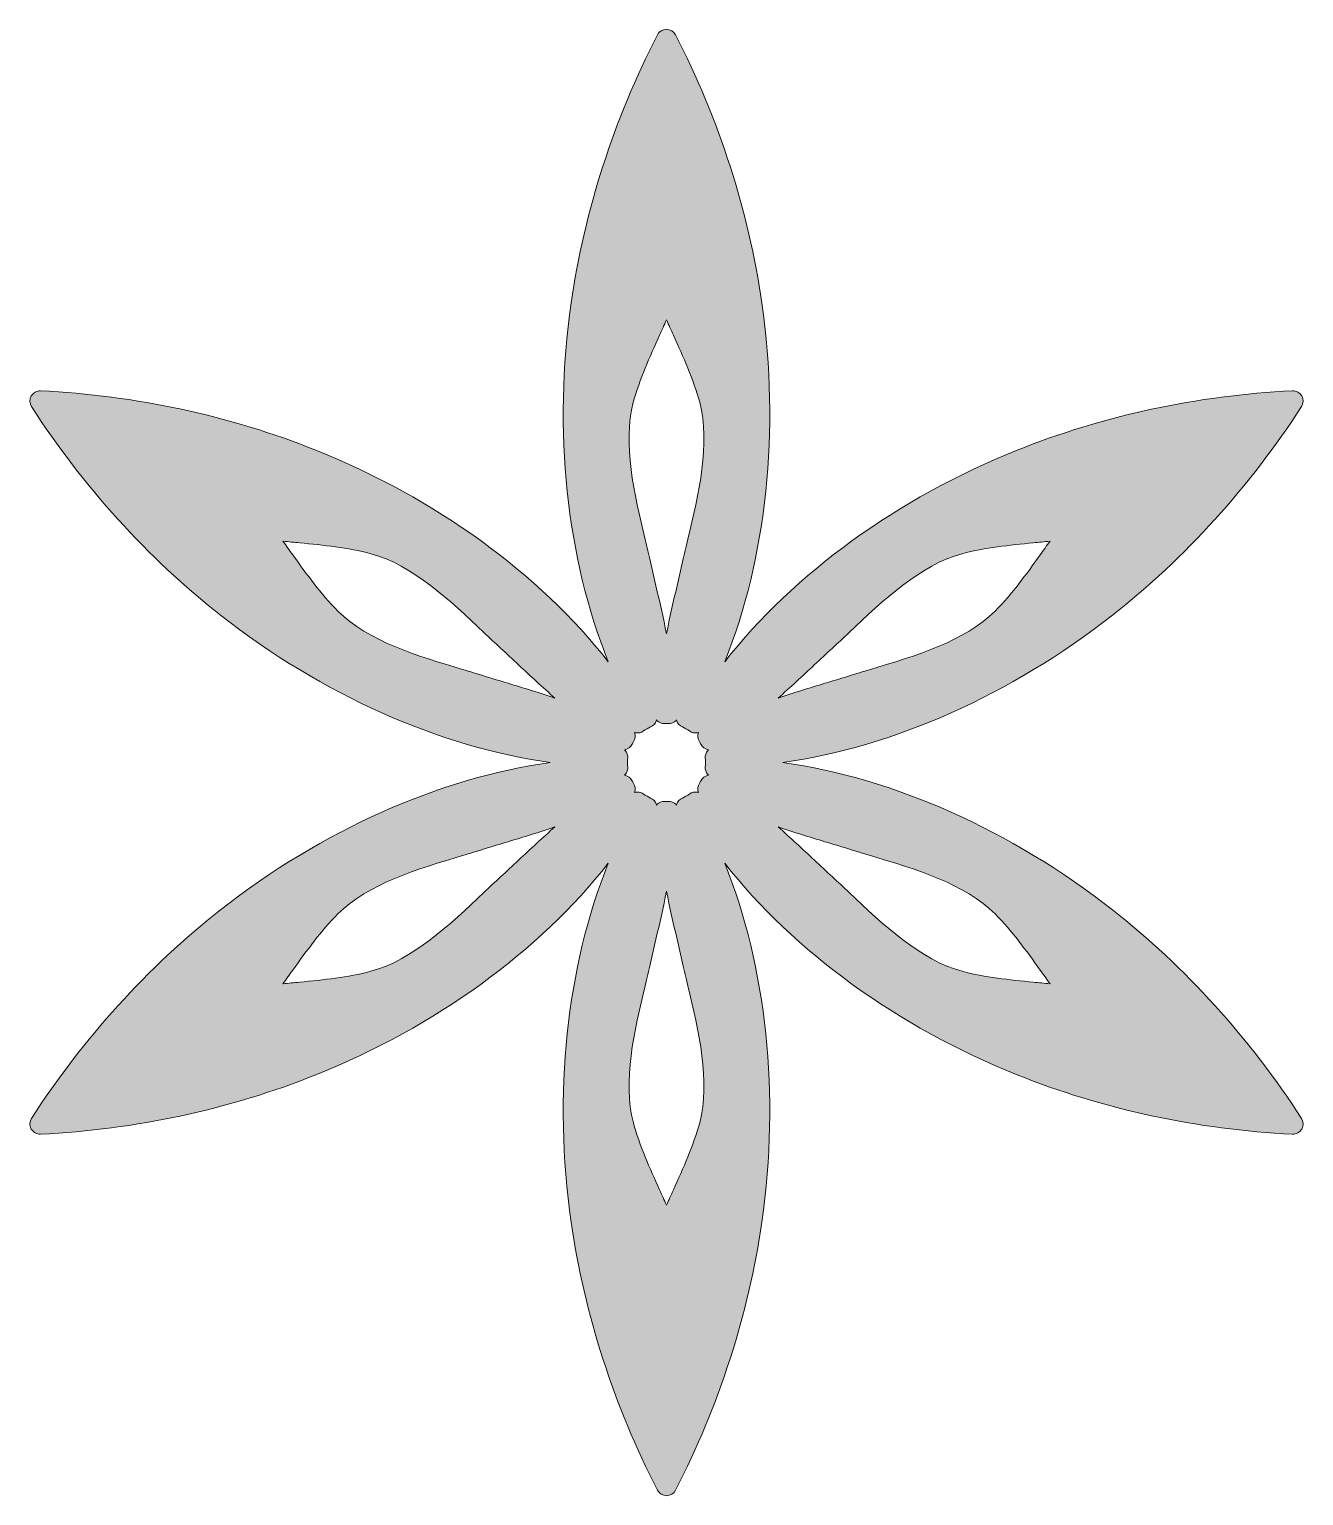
# Model space of a CAD drawing. Header units: inches. Extents: x -5 to 3122, y -2796 to 0.
# Drawn here: x 1442.4 to 1683.6, y -2769.9 to -2492.1 of the extents above; entities that cross this region are included whole.
import ezdxf

# ---------------------------------------------------------------- set-up
doc = ezdxf.new("R2010")
doc.units = ezdxf.units.IN
doc.header["$MEASUREMENT"] = 0
doc.layers.add('2', color=7, linetype='Continuous')

msp = doc.modelspace()

# ---------------------------------------------------------------- hatches: boundary and pattern name
at = {"layer": '2', "true_color": 0xffd100}
h = msp.add_hatch(color=40, dxfattribs=at)
h.dxf.hatch_style = 2
edge = h.paths.add_edge_path()
edge.add_spline(control_points=[(1666.85, -2677.05), (1660.83, -2670.41), (1654.3, -2664.29), (1647.43, -2658.9), (1628.19, -2643.82), (1606.06, -2634), (1585.03, -2631), (1606.06, -2628), (1628.19, -2618.18), (1647.43, -2603.1), (1661.17, -2592.31), (1673.55, -2578.65), (1683.23, -2563.58), (1683.62, -2562.97), (1683.64, -2562.18), (1683.28, -2561.55), (1682.91, -2560.93), (1682.25, -2560.55), (1681.5, -2560.59), (1663.61, -2561.43), (1645.59, -2565.33), (1629.37, -2571.84), (1606.69, -2580.95), (1587.13, -2595.21), (1574.02, -2611.91), (1581.93, -2592.22), (1584.5, -2568.14), (1581.04, -2543.93), (1578.58, -2526.64), (1572.94, -2509.08), (1564.73, -2493.17), (1564.39, -2492.52), (1563.73, -2492.11), (1563, -2492.11), (1562.27, -2492.11), (1561.6, -2492.52), (1561.27, -2493.17), (1553.06, -2509.08), (1547.42, -2526.64), (1544.96, -2543.93), (1541.5, -2568.14), (1544.07, -2592.22), (1551.98, -2611.91), (1538.87, -2595.21), (1519.31, -2580.95), (1496.62, -2571.84), (1480.41, -2565.33), (1462.39, -2561.43), (1444.5, -2560.59), (1443.78, -2560.54), (1443.09, -2560.93), (1442.72, -2561.56), (1442.36, -2562.18), (1442.38, -2562.97), (1442.77, -2563.58), (1452.45, -2578.65), (1464.83, -2592.31), (1478.57, -2603.1), (1497.81, -2618.18), (1519.94, -2628), (1540.97, -2631), (1519.94, -2634), (1497.81, -2643.82), (1478.57, -2658.9), (1464.83, -2669.69), (1452.45, -2683.35), (1442.77, -2698.42), (1442.38, -2699.03), (1442.36, -2699.82), (1442.72, -2700.44), (1443.09, -2701.07), (1443.78, -2701.44), (1444.5, -2701.41), (1462.39, -2700.57), (1480.41, -2696.67), (1496.62, -2690.16), (1519.31, -2681.05), (1538.87, -2666.8), (1551.98, -2650.09), (1544.07, -2669.78), (1541.5, -2693.86), (1544.96, -2718.07), (1547.42, -2735.36), (1553.06, -2752.92), (1561.27, -2768.83), (1561.61, -2769.48), (1562.27, -2769.89), (1563, -2769.89), (1563.73, -2769.89), (1564.4, -2769.48), (1564.73, -2768.83), (1572.94, -2752.92), (1578.58, -2735.36), (1581.04, -2718.07), (1584.5, -2693.86), (1581.93, -2669.78), (1574.02, -2650.09), (1587.13, -2666.79), (1606.69, -2681.05), (1629.38, -2690.16), (1645.59, -2696.67), (1663.61, -2700.56), (1681.5, -2701.41), (1682.23, -2701.44), (1682.92, -2701.07), (1683.28, -2700.44), (1683.64, -2699.81), (1683.62, -2699.03), (1683.23, -2698.42), (1678.39, -2690.88), (1672.88, -2683.7), (1666.85, -2677.05)], knot_values=[0, 0, 0, 0, 1, 1, 1, 2, 2, 2, 3, 3, 3, 4, 4, 4, 5, 5, 5, 6, 6, 6, 7, 7, 7, 8, 8, 8, 9, 9, 9, 10, 10, 10, 11, 11, 11, 12, 12, 12, 13, 13, 13, 14, 14, 14, 15, 15, 15, 16, 16, 16, 17, 17, 17, 18, 18, 18, 19, 19, 19, 20, 20, 20, 21, 21, 21, 22, 22, 22, 23, 23, 23, 24, 24, 24, 25, 25, 25, 26, 26, 26, 27, 27, 27, 28, 28, 28, 29, 29, 29, 30, 30, 30, 31, 31, 31, 32, 32, 32, 33, 33, 33, 34, 34, 34, 35, 35, 35, 36, 36, 36, 37, 37, 37, 37], degree=3, periodic=1)
edge = h.paths.add_edge_path()
edge.add_spline(control_points=[(1597.59, -2655.64), (1596.51, -2654.62), (1595.45, -2653.62), (1594.42, -2652.67), (1593.27, -2651.61), (1592.14, -2650.55), (1591, -2649.49), (1588.76, -2647.4), (1586.48, -2645.26), (1584.12, -2643.19), (1587.08, -2644.21), (1590.08, -2645.11), (1593, -2646), (1594.49, -2646.46), (1595.98, -2646.9), (1597.48, -2647.37), (1598.82, -2647.79), (1600.21, -2648.21), (1601.63, -2648.64), (1610.03, -2651.14), (1619.55, -2653.99), (1625.23, -2659.69), (1628.43, -2662.89), (1631.14, -2666.68), (1633.76, -2670.34), (1634.37, -2671.19), (1635, -2672.06), (1635.63, -2672.93), (1634.56, -2672.82), (1633.5, -2672.71), (1632.45, -2672.61), (1627.96, -2672.17), (1623.33, -2671.72), (1618.96, -2670.55), (1611.18, -2668.48), (1603.95, -2661.66), (1597.59, -2655.64)], knot_values=[0, 0, 0, 0, 1, 1, 1, 2, 2, 2, 3, 3, 3, 4, 4, 4, 5, 5, 5, 6, 6, 6, 7, 7, 7, 8, 8, 8, 9, 9, 9, 10, 10, 10, 11, 11, 11, 12, 12, 12, 12], degree=3, periodic=1)
edge = h.paths.add_edge_path()
edge.add_spline(control_points=[(1569, -2636.56), (1569.01, -2636.6), (1569.02, -2636.64), (1569.04, -2636.67), (1568.99, -2636.66), (1568.94, -2636.64), (1568.88, -2636.64), (1568.34, -2636.52), (1567.78, -2636.64), (1567.33, -2636.97), (1566.91, -2637.28), (1566.46, -2637.54), (1566, -2637.74), (1565.5, -2637.97), (1565.11, -2638.39), (1564.95, -2638.91), (1564.93, -2638.96), (1564.91, -2639.02), (1564.9, -2639.07), (1564.87, -2639.04), (1564.85, -2639.01), (1564.82, -2638.98), (1564.43, -2638.57), (1563.9, -2638.35), (1563.33, -2638.37), (1563.33, -2638.37), (1563, -2638.39), (1563, -2638.39), (1563, -2638.39), (1562.67, -2638.37), (1562.67, -2638.37), (1562.1, -2638.34), (1561.57, -2638.57), (1561.18, -2638.98), (1561.15, -2639.01), (1561.13, -2639.04), (1561.1, -2639.07), (1561.09, -2639.02), (1561.07, -2638.96), (1561.05, -2638.91), (1560.89, -2638.39), (1560.5, -2637.97), (1560, -2637.74), (1559.54, -2637.54), (1559.09, -2637.28), (1558.67, -2636.97), (1558.33, -2636.72), (1557.93, -2636.6), (1557.52, -2636.6), (1557.38, -2636.6), (1557.26, -2636.61), (1557.12, -2636.64), (1557.06, -2636.64), (1557.01, -2636.66), (1556.96, -2636.67), (1556.98, -2636.64), (1556.99, -2636.6), (1557, -2636.56), (1557.16, -2636.01), (1557.07, -2635.43), (1556.77, -2634.95), (1556.65, -2634.78), (1556.56, -2634.6), (1556.46, -2634.42), (1556.2, -2633.91), (1555.73, -2633.55), (1555.18, -2633.42), (1555.14, -2633.41), (1555.1, -2633.4), (1555.05, -2633.39), (1555.1, -2633.36), (1555.14, -2633.32), (1555.18, -2633.28), (1555.54, -2632.87), (1555.71, -2632.32), (1555.65, -2631.78), (1555.63, -2631.52), (1555.61, -2631.26), (1555.61, -2631), (1555.61, -2630.74), (1555.63, -2630.48), (1555.65, -2630.22), (1555.71, -2629.68), (1555.54, -2629.13), (1555.18, -2628.72), (1555.14, -2628.68), (1555.1, -2628.64), (1555.05, -2628.61), (1555.1, -2628.6), (1555.14, -2628.59), (1555.18, -2628.58), (1555.73, -2628.45), (1556.2, -2628.09), (1556.46, -2627.58), (1556.56, -2627.4), (1556.66, -2627.22), (1556.77, -2627.04), (1557.07, -2626.56), (1557.16, -2625.98), (1557, -2625.43), (1556.99, -2625.4), (1556.98, -2625.36), (1556.96, -2625.33), (1557.01, -2625.34), (1557.06, -2625.36), (1557.12, -2625.36), (1557.66, -2625.48), (1558.22, -2625.36), (1558.67, -2625.03), (1559.09, -2624.72), (1559.54, -2624.46), (1560, -2624.26), (1560.5, -2624.03), (1560.89, -2623.6), (1561.05, -2623.09), (1561.07, -2623.04), (1561.09, -2622.98), (1561.1, -2622.93), (1561.13, -2622.96), (1561.16, -2622.99), (1561.18, -2623.02), (1561.57, -2623.44), (1562.1, -2623.66), (1562.69, -2623.63), (1562.69, -2623.63), (1563, -2623.61), (1563, -2623.61), (1563, -2623.61), (1563.31, -2623.63), (1563.31, -2623.63), (1563.89, -2623.66), (1564.43, -2623.44), (1564.81, -2623.02), (1564.81, -2623.02), (1564.9, -2622.93), (1564.9, -2622.93), (1564.91, -2622.98), (1564.93, -2623.03), (1564.95, -2623.09), (1565.11, -2623.6), (1565.5, -2624.03), (1566, -2624.26), (1566.46, -2624.46), (1566.91, -2624.72), (1567.33, -2625.03), (1567.78, -2625.36), (1568.33, -2625.48), (1568.88, -2625.36), (1568.94, -2625.36), (1568.99, -2625.34), (1569.04, -2625.33), (1569.02, -2625.36), (1569.01, -2625.4), (1569, -2625.44), (1568.84, -2625.98), (1568.92, -2626.57), (1569.23, -2627.05), (1569.34, -2627.22), (1569.44, -2627.4), (1569.54, -2627.58), (1569.8, -2628.08), (1570.27, -2628.45), (1570.82, -2628.58), (1570.86, -2628.59), (1570.9, -2628.6), (1570.95, -2628.61), (1570.9, -2628.64), (1570.86, -2628.68), (1570.82, -2628.72), (1570.46, -2629.13), (1570.29, -2629.68), (1570.34, -2630.22), (1570.37, -2630.47), (1570.39, -2630.74), (1570.39, -2631), (1570.39, -2631.26), (1570.37, -2631.52), (1570.34, -2631.78), (1570.29, -2632.32), (1570.46, -2632.87), (1570.82, -2633.28), (1570.86, -2633.32), (1570.9, -2633.36), (1570.95, -2633.39), (1570.9, -2633.4), (1570.86, -2633.41), (1570.82, -2633.42), (1570.27, -2633.55), (1569.8, -2633.91), (1569.54, -2634.42), (1569.44, -2634.6), (1569.34, -2634.78), (1569.23, -2634.95), (1568.93, -2635.43), (1568.84, -2636.01), (1569, -2636.56)], knot_values=[0, 0, 0, 0, 1, 1, 1, 2, 2, 2, 3, 3, 3, 4, 4, 4, 5, 5, 5, 6, 6, 6, 7, 7, 7, 8, 8, 8, 9, 9, 9, 10, 10, 10, 11, 11, 11, 12, 12, 12, 13, 13, 13, 14, 14, 14, 15, 15, 15, 16, 16, 16, 17, 17, 17, 18, 18, 18, 19, 19, 19, 20, 20, 20, 21, 21, 21, 22, 22, 22, 23, 23, 23, 24, 24, 24, 25, 25, 25, 26, 26, 26, 27, 27, 27, 28, 28, 28, 29, 29, 29, 30, 30, 30, 31, 31, 31, 32, 32, 32, 33, 33, 33, 34, 34, 34, 35, 35, 35, 36, 36, 36, 37, 37, 37, 38, 38, 38, 39, 39, 39, 40, 40, 40, 41, 41, 41, 42, 42, 42, 43, 43, 43, 44, 44, 44, 45, 45, 45, 46, 46, 46, 47, 47, 47, 48, 48, 48, 49, 49, 49, 50, 50, 50, 51, 51, 51, 52, 52, 52, 53, 53, 53, 54, 54, 54, 55, 55, 55, 56, 56, 56, 57, 57, 57, 58, 58, 58, 59, 59, 59, 60, 60, 60, 61, 61, 61, 62, 62, 62, 63, 63, 63, 64, 64, 64, 65, 65, 65, 65], degree=3, periodic=1)
edge = h.paths.add_edge_path()
edge.add_spline(control_points=[(1556.73, -2699.24), (1554.63, -2691.46), (1556.93, -2681.8), (1558.95, -2673.28), (1559.3, -2671.83), (1559.63, -2670.41), (1559.94, -2669.04), (1560.28, -2667.53), (1560.64, -2666), (1561, -2664.48), (1561.69, -2661.5), (1562.4, -2658.45), (1563, -2655.38), (1563.6, -2658.45), (1564.31, -2661.5), (1565, -2664.47), (1565.36, -2666), (1565.72, -2667.52), (1566.06, -2669.04), (1566.37, -2670.41), (1566.7, -2671.83), (1567.05, -2673.28), (1569.07, -2681.8), (1571.37, -2691.46), (1569.28, -2699.24), (1568.1, -2703.6), (1566.17, -2707.85), (1564.31, -2711.94), (1563.88, -2712.91), (1563.44, -2713.88), (1563, -2714.86), (1562.56, -2713.88), (1562.12, -2712.91), (1561.69, -2711.94), (1559.83, -2707.85), (1557.9, -2703.6), (1556.73, -2699.24)], knot_values=[0, 0, 0, 0, 1, 1, 1, 2, 2, 2, 3, 3, 3, 4, 4, 4, 5, 5, 5, 6, 6, 6, 7, 7, 7, 8, 8, 8, 9, 9, 9, 10, 10, 10, 11, 11, 11, 12, 12, 12, 12], degree=3, periodic=1)
edge = h.paths.add_edge_path()
edge.add_spline(control_points=[(1531.58, -2652.67), (1530.55, -2653.62), (1529.5, -2654.62), (1528.41, -2655.64), (1522.05, -2661.66), (1514.82, -2668.48), (1507.04, -2670.55), (1502.67, -2671.72), (1498.04, -2672.17), (1493.55, -2672.62), (1492.5, -2672.71), (1491.44, -2672.82), (1490.37, -2672.94), (1491, -2672.06), (1491.62, -2671.19), (1492.24, -2670.34), (1494.86, -2666.68), (1497.57, -2662.89), (1500.77, -2659.69), (1506.45, -2653.99), (1515.97, -2651.14), (1524.37, -2648.64), (1525.79, -2648.21), (1527.18, -2647.79), (1528.52, -2647.37), (1530.01, -2646.9), (1531.51, -2646.46), (1533, -2646), (1535.92, -2645.11), (1538.92, -2644.21), (1541.88, -2643.19), (1539.53, -2645.25), (1537.25, -2647.39), (1535.02, -2649.47), (1533.87, -2650.54), (1532.73, -2651.61), (1531.58, -2652.67)], knot_values=[0, 0, 0, 0, 1, 1, 1, 2, 2, 2, 3, 3, 3, 4, 4, 4, 5, 5, 5, 6, 6, 6, 7, 7, 7, 8, 8, 8, 9, 9, 9, 10, 10, 10, 11, 11, 11, 12, 12, 12, 12], degree=3, periodic=1)
edge = h.paths.add_edge_path()
edge.add_spline(control_points=[(1531.58, -2609.33), (1532.73, -2610.39), (1533.87, -2611.46), (1535.02, -2612.53), (1537.25, -2614.61), (1539.53, -2616.75), (1541.88, -2618.81), (1538.91, -2617.79), (1535.92, -2616.89), (1533, -2616), (1531.51, -2615.55), (1530.01, -2615.1), (1528.52, -2614.63), (1527.18, -2614.21), (1525.79, -2613.79), (1524.37, -2613.36), (1515.97, -2610.86), (1506.45, -2608.01), (1500.77, -2602.31), (1497.57, -2599.11), (1494.86, -2595.32), (1492.24, -2591.66), (1491.62, -2590.81), (1491, -2589.94), (1490.37, -2589.07), (1491.44, -2589.18), (1492.5, -2589.29), (1493.55, -2589.39), (1498.04, -2589.83), (1502.67, -2590.28), (1507.04, -2591.45), (1514.82, -2593.52), (1522.05, -2600.34), (1528.41, -2606.36), (1529.49, -2607.38), (1530.55, -2608.38), (1531.58, -2609.33)], knot_values=[0, 0, 0, 0, 1, 1, 1, 2, 2, 2, 3, 3, 3, 4, 4, 4, 5, 5, 5, 6, 6, 6, 7, 7, 7, 8, 8, 8, 9, 9, 9, 10, 10, 10, 11, 11, 11, 12, 12, 12, 12], degree=3, periodic=1)
edge = h.paths.add_edge_path()
edge.add_spline(control_points=[(1569.28, -2562.76), (1571.37, -2570.54), (1569.07, -2580.2), (1567.05, -2588.72), (1566.7, -2590.17), (1566.37, -2591.59), (1566.06, -2592.96), (1565.72, -2594.48), (1565.36, -2596), (1565, -2597.52), (1564.31, -2600.5), (1563.6, -2603.55), (1563, -2606.62), (1562.4, -2603.55), (1561.69, -2600.51), (1561, -2597.53), (1560.64, -2596.01), (1560.28, -2594.48), (1559.94, -2592.96), (1559.63, -2591.59), (1559.3, -2590.17), (1558.95, -2588.73), (1556.93, -2580.21), (1554.63, -2570.54), (1556.72, -2562.76), (1557.9, -2558.4), (1559.83, -2554.15), (1561.69, -2550.06), (1562.12, -2549.09), (1562.56, -2548.12), (1563, -2547.14), (1563.44, -2548.12), (1563.88, -2549.09), (1564.31, -2550.05), (1566.17, -2554.15), (1568.1, -2558.4), (1569.28, -2562.76)], knot_values=[0, 0, 0, 0, 1, 1, 1, 2, 2, 2, 3, 3, 3, 4, 4, 4, 5, 5, 5, 6, 6, 6, 7, 7, 7, 8, 8, 8, 9, 9, 9, 10, 10, 10, 11, 11, 11, 12, 12, 12, 12], degree=3, periodic=1)
edge = h.paths.add_edge_path()
edge.add_spline(control_points=[(1594.42, -2609.33), (1595.45, -2608.38), (1596.5, -2607.38), (1597.59, -2606.36), (1603.95, -2600.34), (1611.18, -2593.52), (1618.96, -2591.45), (1623.33, -2590.28), (1627.96, -2589.83), (1632.45, -2589.38), (1633.5, -2589.29), (1634.56, -2589.18), (1635.62, -2589.06), (1634.99, -2589.94), (1634.37, -2590.81), (1633.75, -2591.66), (1631.14, -2595.32), (1628.42, -2599.11), (1625.23, -2602.31), (1619.55, -2608.01), (1610.03, -2610.86), (1601.63, -2613.36), (1600.21, -2613.79), (1598.82, -2614.21), (1597.48, -2614.63), (1595.98, -2615.1), (1594.49, -2615.55), (1593, -2616), (1590.08, -2616.89), (1587.08, -2617.79), (1584.12, -2618.81), (1586.47, -2616.74), (1588.75, -2614.61), (1590.98, -2612.52), (1592.13, -2611.46), (1593.27, -2610.39), (1594.42, -2609.33)], knot_values=[0, 0, 0, 0, 1, 1, 1, 2, 2, 2, 3, 3, 3, 4, 4, 4, 5, 5, 5, 6, 6, 6, 7, 7, 7, 8, 8, 8, 9, 9, 9, 10, 10, 10, 11, 11, 11, 12, 12, 12, 12], degree=3, periodic=1)

# ---------------------------------------------------------------- linework, layer by layer
at = {"layer": '2', "lineweight": 0}
for points, knots in [([(1666.85, -2677.05), (1660.83, -2670.41), (1654.3, -2664.29), (1647.43, -2658.9), (1628.19, -2643.82), (1606.06, -2634), (1585.03, -2631), (1606.06, -2628), (1628.19, -2618.18), (1647.43, -2603.1), (1661.17, -2592.31), (1673.55, -2578.65), (1683.23, -2563.58), (1683.62, -2562.97), (1683.64, -2562.18), (1683.28, -2561.55), (1682.91, -2560.93), (1682.25, -2560.55), (1681.5, -2560.59), (1663.61, -2561.43), (1645.59, -2565.33), (1629.37, -2571.84), (1606.69, -2580.95), (1587.13, -2595.21), (1574.02, -2611.91), (1581.93, -2592.22), (1584.5, -2568.14), (1581.04, -2543.93), (1578.58, -2526.64), (1572.94, -2509.08), (1564.73, -2493.17), (1564.39, -2492.52), (1563.73, -2492.11), (1563, -2492.11), (1562.27, -2492.11), (1561.6, -2492.52), (1561.27, -2493.17), (1553.06, -2509.08), (1547.42, -2526.64), (1544.96, -2543.93), (1541.5, -2568.14), (1544.07, -2592.22), (1551.98, -2611.91), (1538.87, -2595.21), (1519.31, -2580.95), (1496.62, -2571.84), (1480.41, -2565.33), (1462.39, -2561.43), (1444.5, -2560.59), (1443.78, -2560.54), (1443.09, -2560.93), (1442.72, -2561.56), (1442.36, -2562.18), (1442.38, -2562.97), (1442.77, -2563.58), (1452.45, -2578.65), (1464.83, -2592.31), (1478.57, -2603.1), (1497.81, -2618.18), (1519.94, -2628), (1540.97, -2631), (1519.94, -2634), (1497.81, -2643.82), (1478.57, -2658.9), (1464.83, -2669.69), (1452.45, -2683.35), (1442.77, -2698.42), (1442.38, -2699.03), (1442.36, -2699.82), (1442.72, -2700.44), (1443.09, -2701.07), (1443.78, -2701.44), (1444.5, -2701.41), (1462.39, -2700.57), (1480.41, -2696.67), (1496.62, -2690.16), (1519.31, -2681.05), (1538.87, -2666.8), (1551.98, -2650.09), (1544.07, -2669.78), (1541.5, -2693.86), (1544.96, -2718.07), (1547.42, -2735.36), (1553.06, -2752.92), (1561.27, -2768.83), (1561.61, -2769.48), (1562.27, -2769.89), (1563, -2769.89), (1563.73, -2769.89), (1564.4, -2769.48), (1564.73, -2768.83), (1572.94, -2752.92), (1578.58, -2735.36), (1581.04, -2718.07), (1584.5, -2693.86), (1581.93, -2669.78), (1574.02, -2650.09), (1587.13, -2666.79), (1606.69, -2681.05), (1629.38, -2690.16), (1645.59, -2696.67), (1663.61, -2700.56), (1681.5, -2701.41), (1682.23, -2701.44), (1682.92, -2701.07), (1683.28, -2700.44), (1683.64, -2699.81), (1683.62, -2699.03), (1683.23, -2698.42), (1678.39, -2690.88), (1672.88, -2683.7), (1666.85, -2677.05)], [0, 0, 0, 0, 1, 1, 1, 2, 2, 2, 3, 3, 3, 4, 4, 4, 5, 5, 5, 6, 6, 6, 7, 7, 7, 8, 8, 8, 9, 9, 9, 10, 10, 10, 11, 11, 11, 12, 12, 12, 13, 13, 13, 14, 14, 14, 15, 15, 15, 16, 16, 16, 17, 17, 17, 18, 18, 18, 19, 19, 19, 20, 20, 20, 21, 21, 21, 22, 22, 22, 23, 23, 23, 24, 24, 24, 25, 25, 25, 26, 26, 26, 27, 27, 27, 28, 28, 28, 29, 29, 29, 30, 30, 30, 31, 31, 31, 32, 32, 32, 33, 33, 33, 34, 34, 34, 35, 35, 35, 36, 36, 36, 37, 37, 37, 37]), ([(1569.28, -2562.76), (1571.37, -2570.54), (1569.07, -2580.2), (1567.05, -2588.72), (1566.7, -2590.17), (1566.37, -2591.59), (1566.06, -2592.96), (1565.72, -2594.48), (1565.36, -2596), (1565, -2597.52), (1564.31, -2600.5), (1563.6, -2603.55), (1563, -2606.62), (1562.4, -2603.55), (1561.69, -2600.51), (1561, -2597.53), (1560.64, -2596.01), (1560.28, -2594.48), (1559.94, -2592.96), (1559.63, -2591.59), (1559.3, -2590.17), (1558.95, -2588.73), (1556.93, -2580.21), (1554.63, -2570.54), (1556.72, -2562.76), (1557.9, -2558.4), (1559.83, -2554.15), (1561.69, -2550.06), (1562.12, -2549.09), (1562.56, -2548.12), (1563, -2547.14), (1563.44, -2548.12), (1563.88, -2549.09), (1564.31, -2550.05), (1566.17, -2554.15), (1568.1, -2558.4), (1569.28, -2562.76)], [0, 0, 0, 0, 1, 1, 1, 2, 2, 2, 3, 3, 3, 4, 4, 4, 5, 5, 5, 6, 6, 6, 7, 7, 7, 8, 8, 8, 9, 9, 9, 10, 10, 10, 11, 11, 11, 12, 12, 12, 12]), ([(1531.58, -2609.33), (1532.73, -2610.39), (1533.87, -2611.46), (1535.02, -2612.53), (1537.25, -2614.61), (1539.53, -2616.75), (1541.88, -2618.81), (1538.91, -2617.79), (1535.92, -2616.89), (1533, -2616), (1531.51, -2615.55), (1530.01, -2615.1), (1528.52, -2614.63), (1527.18, -2614.21), (1525.79, -2613.79), (1524.37, -2613.36), (1515.97, -2610.86), (1506.45, -2608.01), (1500.77, -2602.31), (1497.57, -2599.11), (1494.86, -2595.32), (1492.24, -2591.66), (1491.62, -2590.81), (1491, -2589.94), (1490.37, -2589.07), (1491.44, -2589.18), (1492.5, -2589.29), (1493.55, -2589.39), (1498.04, -2589.83), (1502.67, -2590.28), (1507.04, -2591.45), (1514.82, -2593.52), (1522.05, -2600.34), (1528.41, -2606.36), (1529.49, -2607.38), (1530.55, -2608.38), (1531.58, -2609.33)], [0, 0, 0, 0, 1, 1, 1, 2, 2, 2, 3, 3, 3, 4, 4, 4, 5, 5, 5, 6, 6, 6, 7, 7, 7, 8, 8, 8, 9, 9, 9, 10, 10, 10, 11, 11, 11, 12, 12, 12, 12]), ([(1594.42, -2609.33), (1595.45, -2608.38), (1596.5, -2607.38), (1597.59, -2606.36), (1603.95, -2600.34), (1611.18, -2593.52), (1618.96, -2591.45), (1623.33, -2590.28), (1627.96, -2589.83), (1632.45, -2589.38), (1633.5, -2589.29), (1634.56, -2589.18), (1635.62, -2589.06), (1634.99, -2589.94), (1634.37, -2590.81), (1633.75, -2591.66), (1631.14, -2595.32), (1628.42, -2599.11), (1625.23, -2602.31), (1619.55, -2608.01), (1610.03, -2610.86), (1601.63, -2613.36), (1600.21, -2613.79), (1598.82, -2614.21), (1597.48, -2614.63), (1595.98, -2615.1), (1594.49, -2615.55), (1593, -2616), (1590.08, -2616.89), (1587.08, -2617.79), (1584.12, -2618.81), (1586.47, -2616.74), (1588.75, -2614.61), (1590.98, -2612.52), (1592.13, -2611.46), (1593.27, -2610.39), (1594.42, -2609.33)], [0, 0, 0, 0, 1, 1, 1, 2, 2, 2, 3, 3, 3, 4, 4, 4, 5, 5, 5, 6, 6, 6, 7, 7, 7, 8, 8, 8, 9, 9, 9, 10, 10, 10, 11, 11, 11, 12, 12, 12, 12]), ([(1569, -2636.56), (1569.01, -2636.6), (1569.02, -2636.64), (1569.04, -2636.67), (1568.99, -2636.66), (1568.94, -2636.64), (1568.88, -2636.64), (1568.34, -2636.52), (1567.78, -2636.64), (1567.33, -2636.97), (1566.91, -2637.28), (1566.46, -2637.54), (1566, -2637.74), (1565.5, -2637.97), (1565.11, -2638.39), (1564.95, -2638.91), (1564.93, -2638.96), (1564.91, -2639.02), (1564.9, -2639.07), (1564.87, -2639.04), (1564.85, -2639.01), (1564.82, -2638.98), (1564.43, -2638.57), (1563.9, -2638.35), (1563.33, -2638.37), (1563.33, -2638.37), (1563, -2638.39), (1563, -2638.39), (1563, -2638.39), (1562.67, -2638.37), (1562.67, -2638.37), (1562.1, -2638.34), (1561.57, -2638.57), (1561.18, -2638.98), (1561.15, -2639.01), (1561.13, -2639.04), (1561.1, -2639.07), (1561.09, -2639.02), (1561.07, -2638.96), (1561.05, -2638.91), (1560.89, -2638.39), (1560.5, -2637.97), (1560, -2637.74), (1559.54, -2637.54), (1559.09, -2637.28), (1558.67, -2636.97), (1558.33, -2636.72), (1557.93, -2636.6), (1557.52, -2636.6), (1557.38, -2636.6), (1557.26, -2636.61), (1557.12, -2636.64), (1557.06, -2636.64), (1557.01, -2636.66), (1556.96, -2636.67), (1556.98, -2636.64), (1556.99, -2636.6), (1557, -2636.56), (1557.16, -2636.01), (1557.07, -2635.43), (1556.77, -2634.95), (1556.65, -2634.78), (1556.56, -2634.6), (1556.46, -2634.42), (1556.2, -2633.91), (1555.73, -2633.55), (1555.18, -2633.42), (1555.14, -2633.41), (1555.1, -2633.4), (1555.05, -2633.39), (1555.1, -2633.36), (1555.14, -2633.32), (1555.18, -2633.28), (1555.54, -2632.87), (1555.71, -2632.32), (1555.65, -2631.78), (1555.63, -2631.52), (1555.61, -2631.26), (1555.61, -2631), (1555.61, -2630.74), (1555.63, -2630.48), (1555.65, -2630.22), (1555.71, -2629.68), (1555.54, -2629.13), (1555.18, -2628.72), (1555.14, -2628.68), (1555.1, -2628.64), (1555.05, -2628.61), (1555.1, -2628.6), (1555.14, -2628.59), (1555.18, -2628.58), (1555.73, -2628.45), (1556.2, -2628.09), (1556.46, -2627.58), (1556.56, -2627.4), (1556.66, -2627.22), (1556.77, -2627.04), (1557.07, -2626.56), (1557.16, -2625.98), (1557, -2625.43), (1556.99, -2625.4), (1556.98, -2625.36), (1556.96, -2625.33), (1557.01, -2625.34), (1557.06, -2625.36), (1557.12, -2625.36), (1557.66, -2625.48), (1558.22, -2625.36), (1558.67, -2625.03), (1559.09, -2624.72), (1559.54, -2624.46), (1560, -2624.26), (1560.5, -2624.03), (1560.89, -2623.6), (1561.05, -2623.09), (1561.07, -2623.04), (1561.09, -2622.98), (1561.1, -2622.93), (1561.13, -2622.96), (1561.16, -2622.99), (1561.18, -2623.02), (1561.57, -2623.44), (1562.1, -2623.66), (1562.69, -2623.63), (1562.69, -2623.63), (1563, -2623.61), (1563, -2623.61), (1563, -2623.61), (1563.31, -2623.63), (1563.31, -2623.63), (1563.89, -2623.66), (1564.43, -2623.44), (1564.81, -2623.02), (1564.81, -2623.02), (1564.9, -2622.93), (1564.9, -2622.93), (1564.91, -2622.98), (1564.93, -2623.03), (1564.95, -2623.09), (1565.11, -2623.6), (1565.5, -2624.03), (1566, -2624.26), (1566.46, -2624.46), (1566.91, -2624.72), (1567.33, -2625.03), (1567.78, -2625.36), (1568.33, -2625.48), (1568.88, -2625.36), (1568.94, -2625.36), (1568.99, -2625.34), (1569.04, -2625.33), (1569.02, -2625.36), (1569.01, -2625.4), (1569, -2625.44), (1568.84, -2625.98), (1568.92, -2626.57), (1569.23, -2627.05), (1569.34, -2627.22), (1569.44, -2627.4), (1569.54, -2627.58), (1569.8, -2628.08), (1570.27, -2628.45), (1570.82, -2628.58), (1570.86, -2628.59), (1570.9, -2628.6), (1570.95, -2628.61), (1570.9, -2628.64), (1570.86, -2628.68), (1570.82, -2628.72), (1570.46, -2629.13), (1570.29, -2629.68), (1570.34, -2630.22), (1570.37, -2630.47), (1570.39, -2630.74), (1570.39, -2631), (1570.39, -2631.26), (1570.37, -2631.52), (1570.34, -2631.78), (1570.29, -2632.32), (1570.46, -2632.87), (1570.82, -2633.28), (1570.86, -2633.32), (1570.9, -2633.36), (1570.95, -2633.39), (1570.9, -2633.4), (1570.86, -2633.41), (1570.82, -2633.42), (1570.27, -2633.55), (1569.8, -2633.91), (1569.54, -2634.42), (1569.44, -2634.6), (1569.34, -2634.78), (1569.23, -2634.95), (1568.93, -2635.43), (1568.84, -2636.01), (1569, -2636.56)], [0, 0, 0, 0, 1, 1, 1, 2, 2, 2, 3, 3, 3, 4, 4, 4, 5, 5, 5, 6, 6, 6, 7, 7, 7, 8, 8, 8, 9, 9, 9, 10, 10, 10, 11, 11, 11, 12, 12, 12, 13, 13, 13, 14, 14, 14, 15, 15, 15, 16, 16, 16, 17, 17, 17, 18, 18, 18, 19, 19, 19, 20, 20, 20, 21, 21, 21, 22, 22, 22, 23, 23, 23, 24, 24, 24, 25, 25, 25, 26, 26, 26, 27, 27, 27, 28, 28, 28, 29, 29, 29, 30, 30, 30, 31, 31, 31, 32, 32, 32, 33, 33, 33, 34, 34, 34, 35, 35, 35, 36, 36, 36, 37, 37, 37, 38, 38, 38, 39, 39, 39, 40, 40, 40, 41, 41, 41, 42, 42, 42, 43, 43, 43, 44, 44, 44, 45, 45, 45, 46, 46, 46, 47, 47, 47, 48, 48, 48, 49, 49, 49, 50, 50, 50, 51, 51, 51, 52, 52, 52, 53, 53, 53, 54, 54, 54, 55, 55, 55, 56, 56, 56, 57, 57, 57, 58, 58, 58, 59, 59, 59, 60, 60, 60, 61, 61, 61, 62, 62, 62, 63, 63, 63, 64, 64, 64, 65, 65, 65, 65]), ([(1531.58, -2652.67), (1530.55, -2653.62), (1529.5, -2654.62), (1528.41, -2655.64), (1522.05, -2661.66), (1514.82, -2668.48), (1507.04, -2670.55), (1502.67, -2671.72), (1498.04, -2672.17), (1493.55, -2672.62), (1492.5, -2672.71), (1491.44, -2672.82), (1490.37, -2672.94), (1491, -2672.06), (1491.62, -2671.19), (1492.24, -2670.34), (1494.86, -2666.68), (1497.57, -2662.89), (1500.77, -2659.69), (1506.45, -2653.99), (1515.97, -2651.14), (1524.37, -2648.64), (1525.79, -2648.21), (1527.18, -2647.79), (1528.52, -2647.37), (1530.01, -2646.9), (1531.51, -2646.46), (1533, -2646), (1535.92, -2645.11), (1538.92, -2644.21), (1541.88, -2643.19), (1539.53, -2645.25), (1537.25, -2647.39), (1535.02, -2649.47), (1533.87, -2650.54), (1532.73, -2651.61), (1531.58, -2652.67)], [0, 0, 0, 0, 1, 1, 1, 2, 2, 2, 3, 3, 3, 4, 4, 4, 5, 5, 5, 6, 6, 6, 7, 7, 7, 8, 8, 8, 9, 9, 9, 10, 10, 10, 11, 11, 11, 12, 12, 12, 12]), ([(1597.59, -2655.64), (1596.51, -2654.62), (1595.45, -2653.62), (1594.42, -2652.67), (1593.27, -2651.61), (1592.14, -2650.55), (1591, -2649.49), (1588.76, -2647.4), (1586.48, -2645.26), (1584.12, -2643.19), (1587.08, -2644.21), (1590.08, -2645.11), (1593, -2646), (1594.49, -2646.46), (1595.98, -2646.9), (1597.48, -2647.37), (1598.82, -2647.79), (1600.21, -2648.21), (1601.63, -2648.64), (1610.03, -2651.14), (1619.55, -2653.99), (1625.23, -2659.69), (1628.43, -2662.89), (1631.14, -2666.68), (1633.76, -2670.34), (1634.37, -2671.19), (1635, -2672.06), (1635.63, -2672.93), (1634.56, -2672.82), (1633.5, -2672.71), (1632.45, -2672.61), (1627.96, -2672.17), (1623.33, -2671.72), (1618.96, -2670.55), (1611.18, -2668.48), (1603.95, -2661.66), (1597.59, -2655.64)], [0, 0, 0, 0, 1, 1, 1, 2, 2, 2, 3, 3, 3, 4, 4, 4, 5, 5, 5, 6, 6, 6, 7, 7, 7, 8, 8, 8, 9, 9, 9, 10, 10, 10, 11, 11, 11, 12, 12, 12, 12]), ([(1556.73, -2699.24), (1554.63, -2691.46), (1556.93, -2681.8), (1558.95, -2673.28), (1559.3, -2671.83), (1559.63, -2670.41), (1559.94, -2669.04), (1560.28, -2667.53), (1560.64, -2666), (1561, -2664.48), (1561.69, -2661.5), (1562.4, -2658.45), (1563, -2655.38), (1563.6, -2658.45), (1564.31, -2661.5), (1565, -2664.47), (1565.36, -2666), (1565.72, -2667.52), (1566.06, -2669.04), (1566.37, -2670.41), (1566.7, -2671.83), (1567.05, -2673.28), (1569.07, -2681.8), (1571.37, -2691.46), (1569.28, -2699.24), (1568.1, -2703.6), (1566.17, -2707.85), (1564.31, -2711.94), (1563.88, -2712.91), (1563.44, -2713.88), (1563, -2714.86), (1562.56, -2713.88), (1562.12, -2712.91), (1561.69, -2711.94), (1559.83, -2707.85), (1557.9, -2703.6), (1556.73, -2699.24)], [0, 0, 0, 0, 1, 1, 1, 2, 2, 2, 3, 3, 3, 4, 4, 4, 5, 5, 5, 6, 6, 6, 7, 7, 7, 8, 8, 8, 9, 9, 9, 10, 10, 10, 11, 11, 11, 12, 12, 12, 12])]:
    msp.add_open_spline(points, degree=3, knots=knots, dxfattribs=at)

doc.saveas('drawing.dxf')
